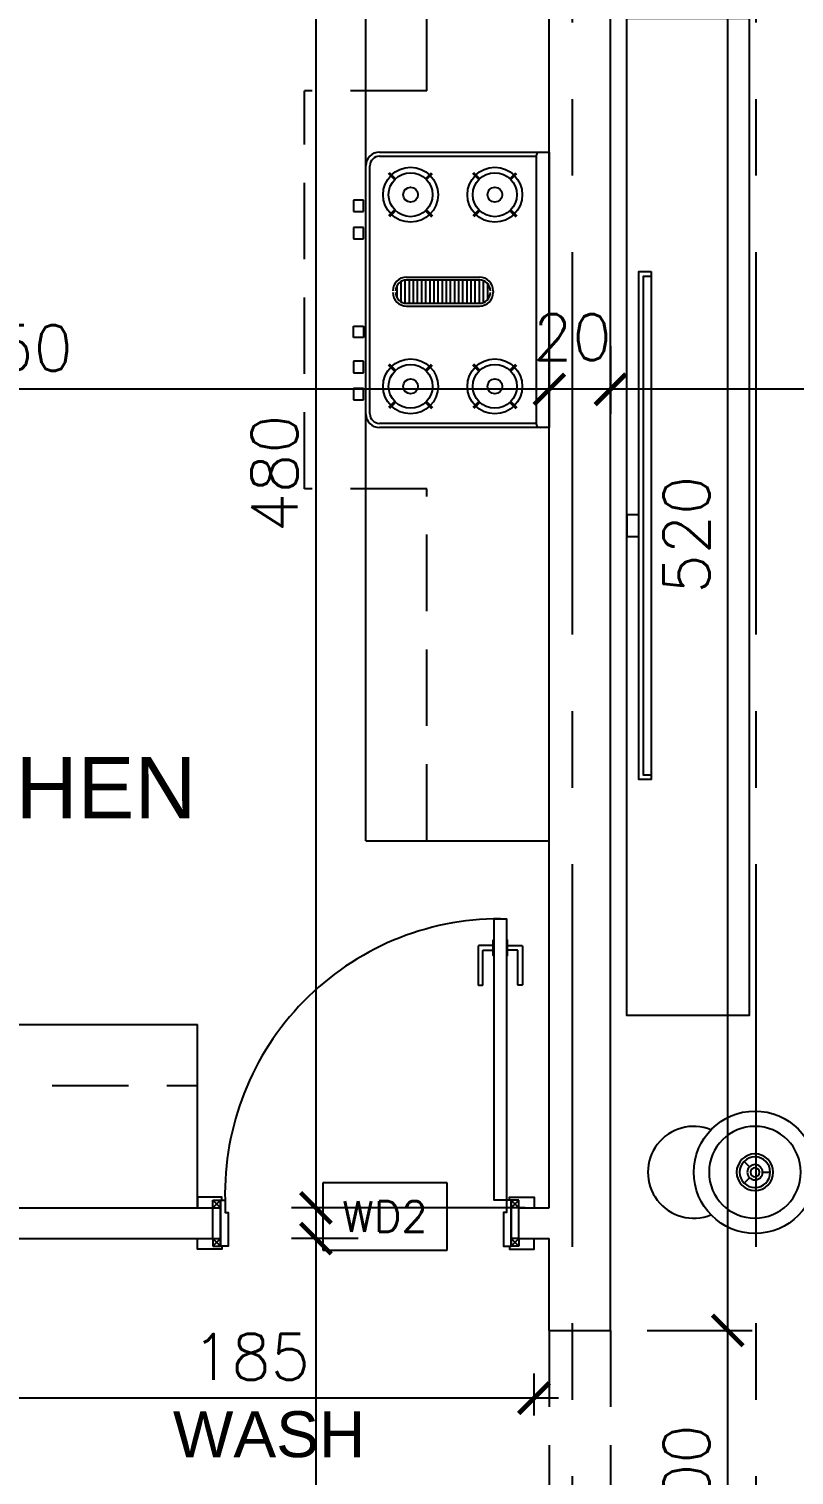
# Model space of a CAD drawing. Header units: centimetres. Extents: x -2093 to 438, y -64 to 4985.
# Drawn here: x -1575.1 to -1325, y 1560.7 to 2033.2 of the extents above; entities that cross this region are included whole.
import ezdxf
from ezdxf.xclip import XClip

# ---------------------------------------------------------------- set-up
doc = ezdxf.new("R2010")
doc.units = ezdxf.units.CM
doc.header["$LTSCALE"] = 100
doc.header["$MEASUREMENT"] = 0
doc.header["$XCLIPFRAME"] = 0
doc.linetypes.add('A0-01 FLOOR PLANS$0$HIDDEN', pattern=[0.375, 0.25, -0.125])
doc.linetypes.add('GRID$0$GRID$0$XREF GRID$0$GRIDS$0$CENTER', pattern=[2, 1.25, -0.25, 0.25, -0.25])
for name, color, linetype in [('A0-01 FLOOR PLANS$0$COUNTERS', 85, 'Continuous'), ('A0-01 FLOOR PLANS$0$DIM IN', 1, 'Continuous'), ('A0-01 FLOOR PLANS$0$DOOR', 1, 'Continuous'), ('A0-01 FLOOR PLANS$0$FURNITURE', 111, 'Continuous'), ('A0-01 FLOOR PLANS$0$HIDDEN -03', 8, 'A0-01 FLOOR PLANS$0$HIDDEN'), ('A0-01 FLOOR PLANS$0$KITCHEN', 11, 'Continuous'), ('A0-01 FLOOR PLANS$0$TEXT', 3, 'Continuous'), ('A0-01 FLOOR PLANS$0$TEXT-SCHED', 3, 'Continuous'), ('A0-01 FLOOR PLANS$0$WALL-01', 7, 'Continuous'), ('DIM IN', 1, 'Continuous'), ('GRID$0$XREF GRID', 11, 'GRID$0$GRID$0$XREF GRID$0$GRIDS$0$CENTER')]:
    doc.layers.add(name, color=color, linetype=linetype)
doc.styles.add('A0-01 FLOOR PLANS$0$22', font='romans.shx')
doc.styles.add('A0-01 FLOOR PLANS$0$A0-01 GROUND FLOOR PLAN - For Entry modification$0$ROMANS', font='romans')
doc.styles.add('A0-01 FLOOR PLANS$0$ART-PS-1', font='arial.ttf', dxfattribs={"height": 20})
doc.dimstyles.new('A0-01 FLOOR PLANS$0$100', dxfattribs={"dimtxt": 15, "dimasz": 10, "dimexe": 8, "dimexo": 12, "dimgap": 6, "dimtad": 1, "dimdec": 0, "dimzin": 0, "dimdsep": 46, "dimtxsty": 'A0-01 FLOOR PLANS$0$22', "dimblk": 'A0-01 FLOOR PLANS$0$_ARCHTICK', "dimcen": 30, "dimdle": 8, "dimclrd": 1, "dimclre": 1, "dimclrt": 2, "dimadec": 0, "dimazin": 0, "dimtfac": 1, "dimtdec": 0, "dimtmove": 2, "dimatfit": 3, "dimldrblk": 'A0-01 FLOOR PLANS$0$_OBLIQUE', "dimfxl": 100, "dimtolj": 1, "dimtzin": 0, "dimarcsym": 0})
doc.dimstyles.new('A0-01 FLOOR PLANS$0$A0-01 GROUND FLOOR PLAN - For Entry modification$0$text', dxfattribs={"dimtxt": 18, "dimasz": 10, "dimexe": 10, "dimexo": 10, "dimgap": -6, "dimtad": 1, "dimtih": 1, "dimtoh": 1, "dimdec": 0, "dimdsep": 46, "dimtxsty": 'A0-01 FLOOR PLANS$0$A0-01 GROUND FLOOR PLAN - For Entry modification$0$ROMANS', "dimblk1": 'A0-01 FLOOR PLANS$0$A0-01 GROUND FLOOR PLAN - For Entry modification$0$_ARCHTICK', "dimblk2": 'A0-01 FLOOR PLANS$0$A0-01 GROUND FLOOR PLAN - For Entry modification$0$_ARCHTICK', "dimsah": 1, "dimcen": 25, "dimdle": 10, "dimse1": 1, "dimse2": 1, "dimsd1": 1, "dimsd2": 1, "dimclrd": 1, "dimclre": 1, "dimclrt": 2, "dimadec": 0, "dimazin": 0, "dimtfac": 1, "dimtdec": 0, "dimtmove": 2, "dimatfit": 3, "dimldrblk": 'A0-01 FLOOR PLANS$0$A0-01 GROUND FLOOR PLAN - For Entry modification$0$_ARCHTICK', "dimfxl": 1, "dimtolj": 1, "dimtzin": 0, "dimarcsym": 0})

# ---------------------------------------------------------------- blocks, each defined once
blk = doc.blocks.new('A0-01 FLOOR PLANS$0$Fur_Light-Table Lamp_D30_01')
for p, q in [((0, 2.5), (0, 5)), ((-3.54, -3.54), (-1.77, -1.77)), ((3.54, -3.54), (1.77, -1.77))]:
    blk.add_line(p, q)
for radius in [15, 6, 5, 2.5, 1.5]:
    blk.add_circle((0, 0), radius)
blk = doc.blocks.new('A0-01 FLOOR PLANS$0$Fur_TV_Mounted_75-Inch')
for points in [[(3.5, -4), (3.5, 0), (-3.5, 0), (-3.5, -4)], [(-81.5, -8), (-81.5, -5.5), (81.5, -5.5), (81.5, -8)]]:
    blk.add_lwpolyline(points)
blk.add_lwpolyline([(83, -8), (-83, -8), (-83, -4), (83, -4)], close=True)
blk = doc.blocks.new('A0-01 FLOOR PLANS$0$LIVING')
at = {"layer": 'A0-01 FLOOR PLANS$0$FURNITURE'}
for p, q in [((-1426.95, 1928.8), (-1357.45, 1928.8)), ((-1357.45, 1928.8), (-1286.95, 1928.8)), ((-1426.95, 1491.88), (-1357.45, 1491.88)), ((-1357.45, 1491.88), (-1286.95, 1491.88))]:
    blk.add_line(p, q, dxfattribs=at)
for points in [[(-1428.95, 1936.3), (-1434.95, 1936.3, 0.414214), (-1436.95, 1934.3), (-1436.95, 1858.3, 0.414214), (-1434.95, 1856.3), (-1428.95, 1856.3, 0.414214), (-1426.95, 1858.3), (-1426.95, 1934.3, 0.414214)], [(-1284.95, 1936.3), (-1278.95, 1936.3, -0.414214), (-1276.95, 1934.3), (-1276.95, 1858.3, -0.414214), (-1278.95, 1856.3), (-1284.95, 1856.3, -0.414214), (-1286.95, 1858.3), (-1286.95, 1934.3, -0.414214)], [(-1424.95, 1914.3), (-1359.45, 1914.3), (-1359.45, 1866.3, -0.414214), (-1367.45, 1858.3), (-1416.95, 1858.3, -0.414214), (-1424.95, 1866.3)], [(-1355.45, 1914.3), (-1288.95, 1914.3), (-1288.95, 1866.3, -0.414214), (-1296.95, 1858.3), (-1347.45, 1858.3, -0.414214), (-1355.45, 1866.3)], [(-1205, 1820.68), (-1205, 1826.68, 0.414214), (-1207, 1828.68), (-1283, 1828.68, 0.414214), (-1285, 1826.68), (-1285, 1820.68, 0.414214), (-1283, 1818.68), (-1207, 1818.68, 0.414214)], [(-1227, 1750.18), (-1227, 1816.68), (-1275, 1816.68, 0.414214), (-1283, 1808.68), (-1283, 1758.18, 0.414214), (-1275, 1750.18)], [(-1227, 1679.68), (-1227, 1746.18), (-1275, 1746.18, 0.414214), (-1283, 1738.18), (-1283, 1687.68, 0.414214), (-1275, 1679.68)], [(-1227, 1610.18), (-1227, 1675.68), (-1275, 1675.68, 0.414214), (-1283, 1667.68), (-1283, 1618.18, 0.414214), (-1275, 1610.18)], [(-1205, 1606.18), (-1205, 1600.18, -0.414214), (-1207, 1598.18), (-1283, 1598.18, -0.414214), (-1285, 1600.18), (-1285, 1606.18, -0.414214), (-1283, 1608.18), (-1207, 1608.18, -0.414214)], [(-1428.95, 1484.38), (-1434.95, 1484.38, -0.414214), (-1436.95, 1486.38), (-1436.95, 1562.38, -0.414214), (-1434.95, 1564.38), (-1428.95, 1564.38, -0.414214), (-1426.95, 1562.38), (-1426.95, 1486.38, -0.414214)], [(-1284.95, 1484.38), (-1278.95, 1484.38, 0.414214), (-1276.95, 1486.38), (-1276.95, 1562.38, 0.414214), (-1278.95, 1564.38), (-1284.95, 1564.38, 0.414214), (-1286.95, 1562.38), (-1286.95, 1486.38, 0.414214)], [(-1424.95, 1506.38), (-1359.45, 1506.38), (-1359.45, 1554.38, 0.414214), (-1367.45, 1562.38), (-1416.95, 1562.38, 0.414214), (-1424.95, 1554.38)], [(-1355.45, 1506.38), (-1288.95, 1506.38), (-1288.95, 1554.38, 0.414214), (-1296.95, 1562.38), (-1347.45, 1562.38, 0.414214), (-1355.45, 1554.38)]]:
    blk.add_lwpolyline(points, format="xyb", close=True, dxfattribs=at)
for points in [[(-1426.95, 1931.3, -0.414214), (-1421.95, 1936.3), (-1362.45, 1936.3, -0.414214), (-1357.45, 1931.3), (-1357.45, 1866.3, -0.414214), (-1367.45, 1856.3), (-1416.95, 1856.3, -0.414214), (-1426.95, 1866.3), (-1426.95, 1931.3), (-1357.45, 1931.3)], [(-1357.45, 1931.3, -0.414214), (-1352.45, 1936.3), (-1291.95, 1936.3, -0.414214), (-1286.95, 1931.3), (-1286.95, 1866.3, -0.414214), (-1296.95, 1856.3), (-1347.45, 1856.3, -0.414214), (-1357.45, 1866.3), (-1357.45, 1931.3), (-1286.95, 1931.3)], [(-1210, 1748.18, 0.414214), (-1205, 1753.18), (-1205, 1813.68, 0.414214), (-1210, 1818.68), (-1275, 1818.68, 0.414214), (-1285, 1808.68), (-1285, 1758.18, 0.414214), (-1275, 1748.18), (-1210, 1748.18), (-1210, 1818.68)], [(-1210, 1677.68, 0.414214), (-1205, 1682.68), (-1205, 1743.18, 0.414214), (-1210, 1748.18), (-1275, 1748.18, 0.414214), (-1285, 1738.18), (-1285, 1687.68, 0.414214), (-1275, 1677.68), (-1210, 1677.68), (-1210, 1748.18)], [(-1210, 1608.18, 0.414214), (-1205, 1613.18), (-1205, 1672.68, 0.414214), (-1210, 1677.68), (-1275, 1677.68, 0.414214), (-1285, 1667.68), (-1285, 1618.18, 0.414214), (-1275, 1608.18), (-1210, 1608.18), (-1210, 1677.68)], [(-1426.95, 1489.38, 0.414214), (-1421.95, 1484.38), (-1362.45, 1484.38, 0.414214), (-1357.45, 1489.38), (-1357.45, 1554.38, 0.414214), (-1367.45, 1564.38), (-1416.95, 1564.38, 0.414214), (-1426.95, 1554.38), (-1426.95, 1489.38), (-1357.45, 1489.38)], [(-1357.45, 1489.38, 0.414214), (-1352.45, 1484.38), (-1291.95, 1484.38, 0.414214), (-1286.95, 1489.38), (-1286.95, 1554.38, 0.414214), (-1296.95, 1564.38), (-1347.45, 1564.38, 0.414214), (-1357.45, 1554.38), (-1357.45, 1489.38), (-1286.95, 1489.38)]]:
    blk.add_lwpolyline(points, format="xyb", dxfattribs=at)
for points in [[(-1564.7, 1868.81), (-1564.7, 1542.86), (-1604.7, 1542.86), (-1604.7, 1868.81)], [(-1314.98, 1612.12), (-1314.98, 1712.12), (-1414.98, 1712.12), (-1414.98, 1612.12)]]:
    blk.add_lwpolyline(points, close=True, dxfattribs=at)
for centre, radius in [((-1562.79, 1920), 20), ((-1234.86, 1855.1), 20), ((-1398.65, 1773.95), 25), ((-1338.65, 1773.95), 25), ((-1234.86, 1570.77), 20), ((-1562.79, 1491.66), 20)]:
    blk.add_circle(centre, radius, dxfattribs=at)
for centre in [(-1582.79, 1920), (-1254.86, 1855.1), (-1254.86, 1570.77), (-1582.79, 1491.66)]:
    blk.add_arc(centre, 15, 67.9757, 292.0243, dxfattribs=at)
for name, p, rotation in [('A0-01 FLOOR PLANS$0$Fur_Light-Table Lamp_D30_01', (-1562.79, 1920), 270), ('A0-01 FLOOR PLANS$0$Fur_Light-Table Lamp_D30_01', (-1234.86, 1855.1), 270), ('A0-01 FLOOR PLANS$0$Fur_TV_Mounted_75-Inch', (-1604.7, 1702.95), 90)]:
    blk.add_blockref(name, p, dxfattribs=dict(at, rotation=rotation))
at = {"layer": 'A0-01 FLOOR PLANS$0$FURNITURE', "xscale": -1, "rotation": 270}
for p in [(-1234.86, 1570.77), (-1562.79, 1491.66)]:
    blk.add_blockref('A0-01 FLOOR PLANS$0$Fur_Light-Table Lamp_D30_01', p, dxfattribs=at)
blk = doc.blocks.new('GRID')
at = {"layer": 'GRID$0$XREF GRID'}
for p, q in [((-1397.5, 2960.33, 0), (-1397.5, 522.76, 0)), ((-1337.5, 2960.33), (-1337.5, 522.76, 0))]:
    blk.add_line(p, q, dxfattribs=at)
blk = doc.blocks.new('*X145')
at = {"color": 0}
for p, q in [((34.41, 61.317), (34.41, 61.433)), ((34.44, 61.296), (34.44, 61.454)), ((34.47, 61.29), (34.47, 61.46)), ((34.5, 61.29), (34.5, 61.46)), ((34.53, 61.29), (34.53, 61.46)), ((34.56, 61.29), (34.56, 61.46)), ((34.59, 61.29), (34.59, 61.46)), ((34.62, 61.29), (34.62, 61.46)), ((34.65, 61.29), (34.65, 61.46)), ((34.68, 61.29), (34.68, 61.46)), ((34.71, 61.29), (34.71, 61.46)), ((34.74, 61.29), (34.74, 61.46)), ((34.77, 61.29), (34.77, 61.46)), ((34.8, 61.29), (34.8, 61.46)), ((34.83, 61.29), (34.83, 61.46)), ((34.86, 61.29), (34.86, 61.46)), ((34.89, 61.29), (34.89, 61.46)), ((34.92, 61.29), (34.92, 61.46)), ((34.95, 61.29), (34.95, 61.46)), ((34.98, 61.29), (34.98, 61.46)), ((35.01, 61.29), (35.01, 61.459)), ((35.04, 61.3), (35.04, 61.45)), ((35.07, 61.33), (35.07, 61.42))]:
    blk.add_line(p, q, dxfattribs=at)
blk = doc.blocks.new('A0-01 FLOOR PLANS$0$COOKER 4')
at = {"layer": 'A0-01 FLOOR PLANS$0$KITCHEN'}
for p, q in [((7296.61, 4452.77), (7352.12, 4452.77)), ((7296.61, 4451.42), (7347.79, 4451.42)), ((7347.79, 4451.42), (7347.79, 4364.12)), ((7349.13, 4452.77), (7352.12, 4452.77)), ((7352.12, 4452.77), (7352.12, 4362.77)), ((7292.12, 4367.26), (7292.12, 4448.28)), ((7293.46, 4367.26), (7293.46, 4448.28)), ((7301.53, 4443.77), (7299.57, 4445.73)), ((7301.69, 4443.92), (7299.73, 4445.89)), ((7301.69, 4443.92), (7299.73, 4445.89)), ((7301.85, 4444.08), (7299.88, 4446.05)), ((7311.69, 4444.08), (7313.65, 4446.05)), ((7311.84, 4443.92), (7313.81, 4445.89)), ((7311.84, 4443.92), (7313.81, 4445.89)), ((7312, 4443.77), (7313.97, 4445.73)), ((7329.08, 4443.77), (7327.12, 4445.73)), ((7329.24, 4443.92), (7327.28, 4445.89)), ((7329.24, 4443.92), (7327.28, 4445.89)), ((7329.4, 4444.08), (7327.44, 4446.05)), ((7339.24, 4444.08), (7341.2, 4446.05)), ((7339.4, 4443.92), (7341.36, 4445.89)), ((7339.4, 4443.92), (7341.36, 4445.89)), ((7339.56, 4443.77), (7341.52, 4445.73)), ((7291.39, 4437.06), (7288.17, 4437.06)), ((7288.17, 4437.06), (7288.17, 4433.31)), ((7291.39, 4433.31), (7291.39, 4437.06)), ((7288.17, 4433.31), (7291.39, 4433.31)), ((7301.53, 4433.93), (7299.57, 4431.97)), ((7301.69, 4433.77), (7299.73, 4431.81)), ((7301.69, 4433.77), (7299.73, 4431.81)), ((7301.85, 4433.61), (7299.88, 4431.65)), ((7311.69, 4433.61), (7313.65, 4431.65)), ((7311.84, 4433.77), (7313.81, 4431.81)), ((7312, 4433.93), (7313.97, 4431.97)), ((7329.08, 4433.93), (7327.12, 4431.97)), ((7329.24, 4433.77), (7327.28, 4431.81)), ((7329.4, 4433.61), (7327.44, 4431.65)), ((7339.24, 4433.61), (7341.2, 4431.65)), ((7339.4, 4433.77), (7341.36, 4431.81)), ((7339.4, 4433.77), (7341.36, 4431.81)), ((7339.56, 4433.93), (7341.52, 4431.97)), ((7288.17, 4428.17), (7288.17, 4424.42)), ((7291.39, 4428.17), (7288.17, 4428.17)), ((7291.39, 4424.42), (7291.39, 4428.17)), ((7288.17, 4424.42), (7291.39, 4424.42)), ((7305.46, 4411.89), (7329.27, 4411.89)), ((7305.46, 4410.99), (7329.27, 4410.99)), ((7333.76, 4407.4), (7333.76, 4406.95)), ((7305.46, 4403.36), (7329.27, 4403.36)), ((7305.46, 4402.46), (7329.27, 4402.46)), ((7288.17, 4392.16), (7288.17, 4395.92)), ((7288.17, 4395.92), (7291.39, 4395.92)), ((7291.39, 4395.92), (7291.39, 4392.16)), ((7291.39, 4392.16), (7288.17, 4392.16)), ((7291.39, 4384.43), (7288.17, 4384.43)), ((7288.17, 4384.43), (7288.17, 4380.68)), ((7288.17, 4380.68), (7291.39, 4380.68)), ((7291.39, 4380.68), (7291.39, 4384.43)), ((7301.53, 4381.15), (7299.57, 4383.12)), ((7301.69, 4381.31), (7299.73, 4383.27)), ((7301.69, 4381.31), (7299.73, 4383.27)), ((7301.85, 4381.47), (7299.88, 4383.43)), ((7311.69, 4381.47), (7313.65, 4383.43)), ((7311.84, 4381.31), (7313.81, 4383.27)), ((7311.84, 4381.31), (7313.81, 4383.27)), ((7312, 4381.15), (7313.97, 4383.12)), ((7329.08, 4381.15), (7327.12, 4383.12)), ((7329.24, 4381.31), (7327.28, 4383.27)), ((7329.24, 4381.31), (7327.28, 4383.27)), ((7329.4, 4381.47), (7327.44, 4383.43)), ((7339.24, 4381.47), (7341.2, 4383.43)), ((7339.4, 4381.31), (7341.36, 4383.27)), ((7339.4, 4381.31), (7341.36, 4383.27)), ((7339.56, 4381.15), (7341.52, 4383.12)), ((7288.17, 4375.54), (7288.17, 4371.79)), ((7291.39, 4375.54), (7288.17, 4375.54)), ((7288.17, 4371.79), (7291.39, 4371.79)), ((7291.39, 4371.79), (7291.39, 4375.54)), ((7301.53, 4371.32), (7299.57, 4369.35)), ((7301.69, 4371.16), (7299.73, 4369.19)), ((7301.69, 4371.16), (7299.73, 4369.19)), ((7301.85, 4371), (7299.88, 4369.03)), ((7311.69, 4371), (7313.65, 4369.03)), ((7311.84, 4371.16), (7313.81, 4369.19)), ((7312, 4371.32), (7313.97, 4369.35)), ((7329.08, 4371.32), (7327.12, 4369.35)), ((7329.24, 4371.16), (7327.28, 4369.19)), ((7329.4, 4371), (7327.44, 4369.03)), ((7339.24, 4371), (7341.2, 4369.03)), ((7339.4, 4371.16), (7341.36, 4369.19)), ((7339.4, 4371.16), (7341.36, 4369.19)), ((7339.56, 4371.32), (7341.52, 4369.35)), ((7347.79, 4364.12), (7296.61, 4364.12)), ((7352.12, 4362.77), (7296.61, 4362.77)), ((7352.12, 4362.77), (7349.13, 4362.77))]:
    blk.add_line(p, q, dxfattribs=at)
for centre, radius in [((7306.77, 4438.85), 8.98), ((7334.32, 4438.85), 8.98), ((7306.77, 4438.85), 7.18), ((7334.32, 4438.85), 7.18), ((7306.77, 4438.85), 2.42), ((7334.32, 4438.85), 2.42), ((7306.77, 4376.23), 8.98), ((7334.32, 4376.23), 8.98), ((7306.77, 4376.23), 7.18), ((7334.32, 4376.23), 7.18), ((7306.77, 4376.23), 2.42), ((7334.32, 4376.23), 2.42)]:
    blk.add_circle(centre, radius, dxfattribs=at)
for centre, radius, start, end in [((7296.61, 4448.28), 4.49, 90, 180), ((7296.61, 4448.28), 3.14, 90, 180), ((7349.13, 4451.42), 1.35, 90, 180), ((7305.46, 4407.4), 4.49, 90, 180), ((7305.46, 4407.4), 3.59, 90, 180), ((7329.27, 4407.4), 4.49, 0, 90), ((7329.27, 4407.4), 3.59, 0, 90), ((7305.46, 4406.95), 4.49, 180, 270), ((7305.46, 4406.95), 3.59, 180, 270), ((7329.27, 4406.95), 3.59, 270, 0), ((7329.27, 4406.95), 4.49, 270, 0), ((7296.61, 4367.26), 4.49, 180, 270), ((7296.61, 4367.26), 3.14, 180, 270), ((7349.13, 4364.12), 1.35, 180, 270)]:
    blk.add_arc(centre, radius, start, end, dxfattribs=at)
at = {"layer": 'A0-01 FLOOR PLANS$0$KITCHEN', "extrusion": (0, 0, -1), "xscale": 44.88071115300364, "yscale": 44.88071115300364, "zscale": -44.88071115303856}
blk.add_blockref('*X145', (-8876.32, 1652.63), dxfattribs=at)
blk = doc.blocks.new('*D219')
at = {"layer": 'A0-01 FLOOR PLANS$0$TEXT-SCHED', "color": 1, "lineweight": -2, "transparency": 16777216}
for p, q in [((-1438.42, 1656.21), (-1478.99, 1656.21)), ((-1478.99, 1656.21), (-1478.99, 1634.21)), ((-1438.42, 1634.21), (-1438.42, 1656.21)), ((-1478.99, 1634.21), (-1438.42, 1634.21))]:
    blk.add_line(p, q, dxfattribs=at)
at = {"layer": 'Defpoints', "color": 0, "transparency": 16777216}
blk.add_point((-1458.71, 1645.21), dxfattribs=at)
blk.add_point((-1458.71, 1645.21), dxfattribs=at)
blk.add_point((-1458.71, 1645.21), dxfattribs=at)
at = {"layer": 'A0-01 FLOOR PLANS$0$TEXT-SCHED', "color": 2, "transparency": 16777216, "insert": (-1458.71, 1645.21), "char_height": 8, "width": 47.1429, "attachment_point": 5, "style": 'A0-01 FLOOR PLANS$0$A0-01 GROUND FLOOR PLAN - For Entry modification$0$ROMANS'}
blk.add_mtext('\\A1;{\\H1.25x;WD2}', dxfattribs=at)
blk = doc.blocks.new('A0-01 FLOOR PLANS$0$A0-01 GROUND FLOOR PLAN - For Entry modification$0$_ARCHTICK')
at = {"color": 0, "linetype": 'ByBlock', "const_width": 0.15}
blk.add_lwpolyline([(-0.5, -0.5), (0.5, 0.5)], dxfattribs=at)
blk = doc.blocks.new('A0-01 FLOOR PLANS$0$_ARCHTICK')
at = {"color": 0, "linetype": 'ByBlock', "const_width": 0.15}
blk.add_lwpolyline([(-0.5, -0.5), (0.5, 0.5)], dxfattribs=at)
blk = doc.blocks.new('*D260')
at = {"layer": 'A0-01 FLOOR PLANS$0$DIM IN', "color": 1, "lineweight": -2, "transparency": 16777216}
for p, q in [((-1755, 1937.75), (-1755, 1907.5)), ((-1405, 1937.75), (-1405, 1907.5)), ((-1397, 1915.5), (-1763, 1915.5))]:
    blk.add_line(p, q, dxfattribs=at)
at = {"layer": 'Defpoints', "color": 0, "transparency": 16777216}
for p in [(-1755, 1949.75), (-1405, 1949.75), (-1755, 1915.5)]:
    blk.add_point(p, dxfattribs=at)
at = {"layer": 'A0-01 FLOOR PLANS$0$DIM IN', "color": 1, "lineweight": -2, "transparency": 16777216, "xscale": 10, "yscale": 10, "zscale": 10, "rotation": 180}
blk.add_blockref('A0-01 FLOOR PLANS$0$_ARCHTICK', (-1755, 1915.5), dxfattribs=at)
at = {"layer": 'A0-01 FLOOR PLANS$0$DIM IN', "color": 1, "lineweight": -2, "transparency": 16777216, "xscale": 10, "yscale": 10, "zscale": 10}
blk.add_blockref('A0-01 FLOOR PLANS$0$_ARCHTICK', (-1405, 1915.5), dxfattribs=at)
at = {"layer": 'A0-01 FLOOR PLANS$0$DIM IN', "color": 2, "transparency": 16777216, "insert": (-1580, 1929), "char_height": 15, "attachment_point": 5, "style": 'A0-01 FLOOR PLANS$0$22'}
blk.add_mtext('\\A1;350', dxfattribs=at)
blk = doc.blocks.new('A0-01 FLOOR PLANS$0$_OBLIQUE')
at = {"color": 0, "linetype": 'ByBlock'}
blk.add_line((-0.5, -0.5), (0.5, 0.5), dxfattribs=at)
blk = doc.blocks.new('*D261')
at = {"layer": 'A0-01 FLOOR PLANS$0$DIM IN', "color": 1, "lineweight": -2, "transparency": 16777216}
for p, q in [((-1481.29, 2136), (-1481.29, 1640)), ((-1412.84, 2128), (-1489.29, 2128)), ((-1412.84, 1648), (-1489.29, 1648))]:
    blk.add_line(p, q, dxfattribs=at)
at = {"layer": 'Defpoints', "color": 0, "transparency": 16777216}
for p in [(-1400.84, 2128), (-1481.29, 1648), (-1400.84, 1648)]:
    blk.add_point(p, dxfattribs=at)
at = {"layer": 'A0-01 FLOOR PLANS$0$DIM IN', "color": 1, "lineweight": -2, "transparency": 16777216, "xscale": 10, "yscale": 10, "zscale": 10}
for p, rotation in [((-1481.29, 2128), 90), ((-1481.29, 1648), 270)]:
    blk.add_blockref('A0-01 FLOOR PLANS$0$_ARCHTICK', p, dxfattribs=dict(at, rotation=rotation))
at = {"layer": 'A0-01 FLOOR PLANS$0$DIM IN', "color": 2, "transparency": 16777216, "insert": (-1494.79, 1888), "char_height": 15, "attachment_point": 5, "rotation": 90, "style": 'A0-01 FLOOR PLANS$0$22'}
blk.add_mtext('\\A1;480', dxfattribs=at)
blk = doc.blocks.new('*D262')
at = {"layer": 'A0-01 FLOOR PLANS$0$DIM IN', "color": 1, "lineweight": -2, "transparency": 16777216}
for p, q in [((-1481.29, 1646), (-1481.29, 1440)), ((-1467.45, 1638), (-1489.29, 1638)), ((-1467.45, 1448), (-1489.29, 1448))]:
    blk.add_line(p, q, dxfattribs=at)
at = {"layer": 'Defpoints', "color": 0, "transparency": 16777216}
for p in [(-1455.45, 1638), (-1481.29, 1448), (-1455.45, 1448)]:
    blk.add_point(p, dxfattribs=at)
at = {"layer": 'A0-01 FLOOR PLANS$0$DIM IN', "color": 1, "lineweight": -2, "transparency": 16777216, "xscale": 10, "yscale": 10, "zscale": 10}
for p, rotation in [((-1481.29, 1638), 90), ((-1481.29, 1448), 270)]:
    blk.add_blockref('A0-01 FLOOR PLANS$0$_ARCHTICK', p, dxfattribs=dict(at, rotation=rotation))
at = {"layer": 'A0-01 FLOOR PLANS$0$DIM IN', "color": 2, "transparency": 16777216, "insert": (-1494.79, 1531.58), "char_height": 15, "attachment_point": 5, "rotation": 90, "style": 'A0-01 FLOOR PLANS$0$22'}
blk.add_mtext('\\A1;190', dxfattribs=at)
blk = doc.blocks.new('*D263')
at = {"layer": 'A0-01 FLOOR PLANS$0$DIM IN', "color": 1, "lineweight": -2, "transparency": 16777216}
for p, q in [((-1595, 1580.22), (-1595, 1593.87)), ((-1410, 1580.22), (-1410, 1593.87)), ((-1402, 1585.87), (-1603, 1585.87))]:
    blk.add_line(p, q, dxfattribs=at)
at = {"layer": 'Defpoints', "color": 0, "transparency": 16777216}
for p in [(-1595, 1585.87), (-1595, 1568.22), (-1410, 1568.22)]:
    blk.add_point(p, dxfattribs=at)
at = {"layer": 'A0-01 FLOOR PLANS$0$DIM IN', "color": 1, "lineweight": -2, "transparency": 16777216, "xscale": 10, "yscale": 10, "zscale": 10, "rotation": 180}
blk.add_blockref('A0-01 FLOOR PLANS$0$_ARCHTICK', (-1595, 1585.87), dxfattribs=at)
at = {"layer": 'A0-01 FLOOR PLANS$0$DIM IN', "color": 1, "lineweight": -2, "transparency": 16777216, "xscale": 10, "yscale": 10, "zscale": 10}
blk.add_blockref('A0-01 FLOOR PLANS$0$_ARCHTICK', (-1410, 1585.87), dxfattribs=at)
at = {"layer": 'A0-01 FLOOR PLANS$0$DIM IN', "color": 2, "transparency": 16777216, "insert": (-1502.5, 1599.37), "char_height": 15, "attachment_point": 5, "style": 'A0-01 FLOOR PLANS$0$22'}
blk.add_mtext('\\A1;185', dxfattribs=at)
blk = doc.blocks.new('*D250')
at = {"layer": 'A0-01 FLOOR PLANS$0$DIM IN', "color": 1, "lineweight": -2, "transparency": 16777216}
for p, q in [((-1385, 1929.64), (-1385, 1907.5)), ((-980, 1929.64), (-980, 1907.5)), ((-972, 1915.5), (-1393, 1915.5))]:
    blk.add_line(p, q, dxfattribs=at)
at = {"layer": 'Defpoints', "color": 0, "transparency": 16777216}
for p in [(-1385, 1941.64), (-980, 1941.64), (-1385, 1915.5)]:
    blk.add_point(p, dxfattribs=at)
at = {"layer": 'A0-01 FLOOR PLANS$0$DIM IN', "color": 1, "lineweight": -2, "transparency": 16777216, "xscale": 10, "yscale": 10, "zscale": 10, "rotation": 180}
blk.add_blockref('A0-01 FLOOR PLANS$0$_ARCHTICK', (-1385, 1915.5), dxfattribs=at)
at = {"layer": 'A0-01 FLOOR PLANS$0$DIM IN', "color": 1, "lineweight": -2, "transparency": 16777216, "xscale": 10, "yscale": 10, "zscale": 10}
blk.add_blockref('A0-01 FLOOR PLANS$0$_ARCHTICK', (-980, 1915.5), dxfattribs=at)
at = {"layer": 'A0-01 FLOOR PLANS$0$DIM IN', "color": 2, "transparency": 16777216, "insert": (-1235.38, 1929), "char_height": 15, "attachment_point": 5, "style": 'A0-01 FLOOR PLANS$0$22'}
blk.add_mtext('\\A1;405', dxfattribs=at)
blk = doc.blocks.new('*D252')
at = {"layer": 'A0-01 FLOOR PLANS$0$DIM IN', "color": 1, "lineweight": -2, "transparency": 16777216}
for p, q in [((-1346.67, 1500), (-1346.67, 1616)), ((-1373, 1608), (-1338.67, 1608)), ((-1373, 1508), (-1338.67, 1508))]:
    blk.add_line(p, q, dxfattribs=at)
at = {"layer": 'Defpoints', "color": 0, "transparency": 16777216}
for p in [(-1385, 1608), (-1346.67, 1608), (-1385, 1508)]:
    blk.add_point(p, dxfattribs=at)
at = {"layer": 'A0-01 FLOOR PLANS$0$DIM IN', "color": 1, "lineweight": -2, "transparency": 16777216, "xscale": 10, "yscale": 10, "zscale": 10}
for p, rotation in [((-1346.67, 1608), 90), ((-1346.67, 1508), 270)]:
    blk.add_blockref('A0-01 FLOOR PLANS$0$_ARCHTICK', p, dxfattribs=dict(at, rotation=rotation))
at = {"layer": 'A0-01 FLOOR PLANS$0$DIM IN', "color": 2, "transparency": 16777216, "insert": (-1360.17, 1558), "char_height": 15, "attachment_point": 5, "rotation": 90, "style": 'A0-01 FLOOR PLANS$0$22'}
blk.add_mtext('\\A1;100', dxfattribs=at)
blk = doc.blocks.new('*D253')
at = {"layer": 'A0-01 FLOOR PLANS$0$DIM IN', "color": 1, "lineweight": -2, "transparency": 16777216}
for p, q in [((-1346.67, 1600), (-1346.67, 2136)), ((-1373, 2128), (-1338.67, 2128)), ((-1373, 1608), (-1338.67, 1608))]:
    blk.add_line(p, q, dxfattribs=at)
at = {"layer": 'Defpoints', "color": 0, "transparency": 16777216}
for p in [(-1385, 2128), (-1346.67, 2128), (-1385, 1608)]:
    blk.add_point(p, dxfattribs=at)
at = {"layer": 'A0-01 FLOOR PLANS$0$DIM IN', "color": 1, "lineweight": -2, "transparency": 16777216, "xscale": 10, "yscale": 10, "zscale": 10}
for p, rotation in [((-1346.67, 2128), 90), ((-1346.67, 1608), 270)]:
    blk.add_blockref('A0-01 FLOOR PLANS$0$_ARCHTICK', p, dxfattribs=dict(at, rotation=rotation))
at = {"layer": 'A0-01 FLOOR PLANS$0$DIM IN', "color": 2, "transparency": 16777216, "insert": (-1360.17, 1868), "char_height": 15, "attachment_point": 5, "rotation": 90, "style": 'A0-01 FLOOR PLANS$0$22'}
blk.add_mtext('\\A1;520', dxfattribs=at)
blk = doc.blocks.new('*D345')
at = {"layer": 'A0-01 FLOOR PLANS$0$DIM IN', "color": 1, "lineweight": -2, "transparency": 16777216}
for p, q in [((-1405, 1927.5), (-1405, 1923.5)), ((-1385, 1927.5), (-1385, 1923.5)), ((-1377, 1915.5), (-1413, 1915.5))]:
    blk.add_line(p, q, dxfattribs=at)
at = {"layer": 'Defpoints', "color": 0, "transparency": 16777216}
for p in [(-1405, 1915.5), (-1405, 1915.5), (-1385, 1915.5)]:
    blk.add_point(p, dxfattribs=at)
at = {"layer": 'A0-01 FLOOR PLANS$0$DIM IN', "color": 1, "lineweight": -2, "transparency": 16777216, "xscale": 10, "yscale": 10, "zscale": 10, "rotation": 180}
blk.add_blockref('A0-01 FLOOR PLANS$0$_ARCHTICK', (-1405, 1915.5), dxfattribs=at)
at = {"layer": 'A0-01 FLOOR PLANS$0$DIM IN', "color": 1, "lineweight": -2, "transparency": 16777216, "xscale": 10, "yscale": 10, "zscale": 10}
blk.add_blockref('A0-01 FLOOR PLANS$0$_ARCHTICK', (-1385, 1915.5), dxfattribs=at)
at = {"layer": 'A0-01 FLOOR PLANS$0$DIM IN', "color": 2, "transparency": 16777216, "insert": (-1397.5, 1932.55), "char_height": 15, "attachment_point": 5, "style": 'A0-01 FLOOR PLANS$0$22'}
blk.add_mtext('\\A1;20', dxfattribs=at)
blk = doc.blocks.new('A0-01 FLOOR PLANS$0$DOOR 25CM')
at = {"layer": 'A0-01 FLOOR PLANS$0$DOOR'}
blk.add_lwpolyline([(-4739.05, 1353.5), (-4735.05, 1353.5), (-4735.05, 1261.5), (-4739.05, 1261.5)], close=True, dxfattribs=at)
for points in [[(-4739.35, 1344.8), (-4743.85, 1344.8, 0.414214), (-4744.35, 1344.3), (-4744.35, 1332, 0.414214), (-4744.15, 1331.8), (-4742.95, 1331.8, 0.414214), (-4742.75, 1332), (-4742.75, 1343, -0.414214), (-4742.55, 1343.2), (-4739.35, 1343.2)], [(-4734.75, 1344.8), (-4730.26, 1344.8, -0.414214), (-4729.76, 1344.3), (-4729.76, 1332, -0.414214), (-4729.96, 1331.8), (-4731.16, 1331.8, -0.414214), (-4731.36, 1332), (-4731.36, 1343, 0.414214), (-4731.56, 1343.2), (-4734.75, 1343.2)]]:
    blk.add_lwpolyline(points, format="xyb", dxfattribs=at)
for points in [[(-4739.05, 1341.5), (-4739.35, 1341.5), (-4739.35, 1346.5), (-4739.05, 1346.5)], [(-4735.05, 1341.5), (-4734.75, 1341.5), (-4734.75, 1346.5), (-4735.05, 1346.5)]]:
    blk.add_lwpolyline(points, dxfattribs=at)
blk.add_arc((-4737.11, 1263.56), 89.94, 89.9604, 181.3128, dxfattribs=at)
blk = doc.blocks.new('A0-01 FLOOR PLANS$0$90-10')
at = {"layer": 'A0-01 FLOOR PLANS$0$DOOR', "linetype": 'Continuous'}
for p, q in [((9747.9, -4467.93), (9747.9, -4470.43)), ((9857.88, -4467.93), (9857.88, -4470.43)), ((9747.9, -4482.93), (9747.9, -4480.43)), ((9755.4, -4482.93), (9755.4, -4480.43)), ((9850.38, -4482.93), (9850.38, -4480.43)), ((9857.88, -4482.93), (9857.88, -4480.43))]:
    blk.add_line(p, q, dxfattribs=at)
at = {"layer": 'A0-01 FLOOR PLANS$0$DOOR'}
for p, q in [((9752.9, -4470.43), (9752.9, -4467.93)), ((9752.9, -4467.93), (9755.4, -4467.93)), ((9755.4, -4467.93), (9752.9, -4470.43)), ((9755.4, -4470.43), (9752.9, -4467.93)), ((9852.88, -4467.93), (9850.38, -4467.93)), ((9850.38, -4467.93), (9852.88, -4470.43)), ((9850.38, -4470.43), (9852.88, -4467.93)), ((9852.88, -4470.43), (9852.88, -4467.93)), ((9752.9, -4470.43), (9755.4, -4470.43)), ((9852.88, -4470.43), (9850.38, -4470.43)), ((9752.9, -4480.43), (9752.9, -4482.93)), ((9755.4, -4482.93), (9752.9, -4480.43)), ((9755.4, -4480.43), (9752.9, -4482.93)), ((9752.9, -4480.43), (9755.4, -4480.43)), ((9752.9, -4482.93), (9755.4, -4482.93)), ((9850.38, -4482.93), (9852.88, -4480.43)), ((9850.38, -4480.43), (9852.88, -4482.93)), ((9852.88, -4480.43), (9850.38, -4480.43)), ((9852.88, -4482.93), (9850.38, -4482.93)), ((9852.88, -4480.43), (9852.88, -4482.93))]:
    blk.add_line(p, q, dxfattribs=at)
for points in [[(9755.9, -4467.93), (9755.9, -4466.93), (9747.9, -4466.93), (9747.9, -4467.93)], [(9755.4, -4467.93), (9755.4, -4482.93)], [(9755.4, -4467.93), (9756.9, -4467.93), (9756.9, -4471.93), (9757.9, -4471.93), (9757.9, -4482.93), (9755.4, -4482.93), (9755.4, -4467.93)], [(9850.38, -4467.93), (9848.88, -4467.93), (9848.88, -4471.93), (9847.88, -4471.93), (9847.88, -4482.93), (9850.38, -4482.93), (9850.38, -4467.93)], [(9849.88, -4467.93), (9849.88, -4466.93), (9857.88, -4466.93), (9857.88, -4467.93)], [(9850.38, -4467.93), (9850.38, -4482.93)], [(9755.9, -4482.93), (9755.9, -4483.93), (9747.9, -4483.93), (9747.9, -4482.93)], [(9849.88, -4482.93), (9849.88, -4483.93), (9857.88, -4483.93), (9857.88, -4482.93)]]:
    blk.add_lwpolyline(points, dxfattribs=at)
at = {"layer": 'A0-01 FLOOR PLANS$0$DOOR', "linetype": 'Continuous', "xscale": -1}
blk.add_blockref('A0-01 FLOOR PLANS$0$DOOR 25CM', (5021.85, -5729.43), dxfattribs=at)
blk = doc.blocks.new('A0-01 FLOOR PLANS')
at = {"layer": 'A0-01 FLOOR PLANS$0$COUNTERS'}
for p, q in [((-1465, 1768), (-1465, 2128)), ((-1465, 1768), (-1405, 1768)), ((-1695, 1708), (-1519.98, 1708)), ((-1519.98, 1648), (-1519.98, 1708))]:
    blk.add_line(p, q, dxfattribs=at)
at = {"layer": 'A0-01 FLOOR PLANS$0$COUNTERS', "linetype": 'A0-01 FLOOR PLANS$0$HIDDEN'}
for p, q in [((-1445, 2013), (-1445, 2128)), ((-1485, 1883), (-1485, 2013)), ((-1445, 2013), (-1485, 2013)), ((-1445, 1883), (-1485, 1883)), ((-1445, 1768), (-1445, 1883)), ((-1755, 1688), (-1519.98, 1688))]:
    blk.add_line(p, q, dxfattribs=at)
at = {"layer": 'A0-01 FLOOR PLANS$0$HIDDEN -03'}
for p, q in [((-1405, 1608), (-1405, 1508)), ((-1385, 1608), (-1385, 1508))]:
    blk.add_line(p, q, dxfattribs=at)
at = {"layer": 'A0-01 FLOOR PLANS$0$WALL-01'}
for p, q in [((-1405, 1648), (-1405, 2128)), ((-1385, 1608), (-1385, 2128)), ((-1755, 1648), (-1514.98, 1648)), ((-1514.98, 1638), (-1514.98, 1648)), ((-1415, 1638), (-1415, 1648)), ((-1415, 1648), (-1405, 1648)), ((-1595, 1638), (-1514.98, 1638)), ((-1415, 1638), (-1405, 1638)), ((-1405, 1608), (-1405, 1638)), ((-1405, 1608), (-1385, 1608))]:
    blk.add_line(p, q, dxfattribs=at)
at = {"layer": 'A0-01 FLOOR PLANS$0$DOOR', "xscale": -1}
blk.add_blockref('A0-01 FLOOR PLANS$0$90-10', (8337.9, 6118.43), dxfattribs=at)
at = {"layer": 'A0-01 FLOOR PLANS$0$FURNITURE'}
blk.add_blockref('A0-01 FLOOR PLANS$0$LIVING', (225, 168), dxfattribs=at)
at = {"layer": 'A0-01 FLOOR PLANS$0$KITCHEN'}
blk.add_blockref('A0-01 FLOOR PLANS$0$COOKER 4', (-8757.12, -2459.77), dxfattribs=at)
at = {"layer": 'A0-01 FLOOR PLANS$0$WALL-01'}
blk.add_blockref('GRID', (0, 0), dxfattribs=at)
at = {"layer": 'A0-01 FLOOR PLANS$0$TEXT', "style": 'A0-01 FLOOR PLANS$0$ART-PS-1'}
for s, height, p in [('KITCHEN', 20, (-1643.02, 1775.31)), ('WASH', 15, (-1528.02, 1566.57))]:
    blk.add_text(s, height=height, dxfattribs=at).set_placement(p)
at = {"layer": 'A0-01 FLOOR PLANS$0$DIM IN'}
for base, p1, p2, picture, middle in [((-1481.29, 1648), (-1400.84, 2128), (-1400.84, 1648), '*D261', (-1494.79, 1888)), ((-1346.67, 2128), (-1385, 1608), (-1385, 2128), '*D253', (-1360.17, 1868)), ((-1346.67, 1608), (-1385, 1508), (-1385, 1608), '*D252', (-1360.17, 1558))]:
    dim = blk.add_linear_dim(base=base, p1=p1, p2=p2, angle=90, dimstyle='A0-01 FLOOR PLANS$0$100', override={"dimfxl": 0.075}, dxfattribs=at)
    dim.commit()
    dim.dimension.update_dxf_attribs({"geometry": picture, "text_midpoint": middle})
for base, p1, p2, picture, middle in [((-1755, 1915.5), (-1405, 1949.75), (-1755, 1949.75), '*D260', (-1580, 1929)), ((-1595, 1585.87), (-1410, 1568.22), (-1595, 1568.22), '*D263', (-1502.5, 1599.37))]:
    dim = blk.add_linear_dim(base=base, p1=p1, p2=p2, dimstyle='A0-01 FLOOR PLANS$0$100', override={"dimfxl": 0.075}, dxfattribs=at)
    dim.commit()
    dim.dimension.update_dxf_attribs({"geometry": picture, "text_midpoint": middle})
for base, p1, p2, picture, middle in [((-1405, 1915.5), (-1385, 1915.5), (-1405, 1915.5), '*D345', (-1397.5, 1932.55)), ((-1385, 1915.5), (-980, 1941.64), (-1385, 1941.64), '*D250', (-1235.38, 1929))]:
    dim = blk.add_linear_dim(base=base, p1=p1, p2=p2, dimstyle='A0-01 FLOOR PLANS$0$100', override={"dimfxl": 0.075}, dxfattribs=at)
    dim.commit()
    dim.dimension.update_dxf_attribs({"geometry": picture, "text_midpoint": middle, "dimtype": 128})
dim = blk.add_linear_dim(base=(-1481.29, 1448), p1=(-1455.45, 1638), p2=(-1455.45, 1448), angle=90, dimstyle='A0-01 FLOOR PLANS$0$100', override={"dimfxl": 0.075}, dxfattribs=at)
dim.commit()
dim.dimension.update_dxf_attribs({"geometry": '*D262', "text_midpoint": (-1494.79, 1531.58), "dimtype": 128})
at = {"layer": 'A0-01 FLOOR PLANS$0$TEXT-SCHED'}
dim = blk.add_linear_dim(base=(-1458.71, 1645.21), p1=(-1458.71, 1645.21), p2=(-1458.71, 1645.21), text='{\\H1.25x;WD2}', dimstyle='A0-01 FLOOR PLANS$0$A0-01 GROUND FLOOR PLAN - For Entry modification$0$text', override={"dimtxt": 8, "dimgap": -6, "dimclrt": 2}, dxfattribs=at)
dim.commit()
dim.dimension.update_dxf_attribs({"geometry": '*D219', "text_midpoint": (-1458.71, 1645.21), "dimtype": 128})

msp = doc.modelspace()

# ---------------------------------------------------------------- block references
at = {"layer": 'DIM IN'}
ref = msp.add_blockref('A0-01 FLOOR PLANS', (0, 0), dxfattribs=at)
XClip(ref).set_block_clipping_path([(-2776.1374472706, -63.5198747971), (-25.2799057033, 3544.9387921137)])

doc.saveas('drawing.dxf')
